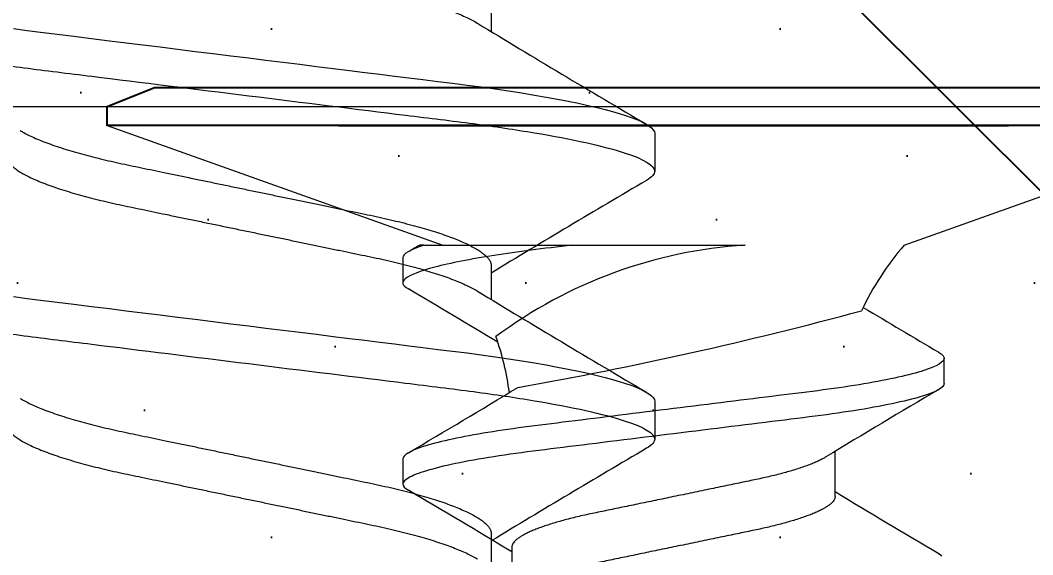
# Model space of a CAD drawing. Header units: inches. Extents: x 129892 to 140765, y 18172 to 24435.
# Drawn here: x 133308.43 to 133313.79, y 22527.21 to 22530.05 of the extents above; entities that cross this region are included whole.
import ezdxf

# ---------------------------------------------------------------- set-up
doc = ezdxf.new("R2010")
doc.units = ezdxf.units.IN
doc.header["$MEASUREMENT"] = 0
doc.header["$PDMODE"] = 66
doc.styles.add('EXCELSIOR', font='dim.shx', dxfattribs={"height": 45})
doc.dimstyles.new('EXCELSIOR', dxfattribs={"dimtxt": 50, "dimasz": 15, "dimexe": 20, "dimexo": 20, "dimgap": 10, "dimtad": 1, "dimdec": 0, "dimtxsty": 'EXCELSIOR', "dimblk": 'OBLIQUE', "dimcen": 2.5, "dimclrd": 1, "dimclre": 1, "dimclrt": 1, "dimadec": 0, "dimazin": 0, "dimtfac": 1, "dimtdec": 0, "dimtofl": 0, "dimtmove": 0, "dimatfit": 3, "dimfxl": 0, "dimlwd": 25, "dimarcsym": 0})

# ---------------------------------------------------------------- blocks, each defined once
blk = doc.blocks.new('A$C105D4D3B')
at = {"color": 251, "linetype": 'Continuous', "lineweight": 15}
for p, q in [((5.3382, 13.9176), (5.3382, 13.7375)), ((6.2042, 13.1976), (6.2042, 12.9976)), ((5.3382, 12.4976), (5.3382, 12.3175)), ((6.2042, 11.7776), (6.2042, 11.5776)), ((5.3382, 11.0776), (5.3382, 10.8975))]:
    blk.add_line(p, q, dxfattribs=at)
for points in [[(2.808, 13.7533), (2.879, 13.7437), (2.9511, 13.7344), (3.0379, 13.7236), (3.1277, 13.7124), (3.2206, 13.7009), (3.3163, 13.689), (3.4039, 13.6782), (3.4933, 13.6671), (3.5842, 13.6558), (3.6765, 13.6444), (3.7699, 13.6328), (3.8641, 13.6211), (3.9588, 13.6094), (4.0538, 13.5976), (4.1441, 13.5864), (4.2342, 13.5752), (4.3238, 13.5641), (4.4127, 13.5531), (4.5006, 13.5422), (4.5874, 13.5314), (4.668, 13.5214), (4.7473, 13.5116), (4.825, 13.502), (4.901, 13.4925), (4.9752, 13.4833), (5.0557, 13.4734), (5.1337, 13.4637), (5.2099, 13.454), (5.2849, 13.4439), (5.3584, 13.4336), (5.4301, 13.423), (5.4999, 13.4122), (5.5674, 13.4011), (5.6293, 13.3904), (5.6888, 13.3796), (5.7457, 13.3686), (5.7997, 13.3575), (5.8508, 13.3463), (5.8988, 13.3352), (5.9411, 13.3246), (5.9805, 13.314), (6.0167, 13.3035), (6.0498, 13.2931), (6.0798, 13.2827), (6.1094, 13.2713), (6.1349, 13.2601), (6.1564, 13.249), (6.1738, 13.2382), (6.1873, 13.2276), (6.1968, 13.2173), (6.2024, 13.2073), (6.2042, 13.1976), (6.2042, 13.1976)], [(2.808, 12.3333), (2.879, 12.3237), (2.9511, 12.3144), (3.0379, 12.3036), (3.1277, 12.2924), (3.2206, 12.2809), (3.3163, 12.269), (3.4039, 12.2582), (3.4933, 12.2471), (3.5842, 12.2358), (3.6765, 12.2244), (3.7699, 12.2128), (3.8641, 12.2011), (3.9588, 12.1894), (4.0538, 12.1776), (4.1441, 12.1664), (4.2342, 12.1552), (4.3238, 12.1441), (4.4127, 12.1331), (4.5006, 12.1222), (4.5874, 12.1114), (4.668, 12.1014), (4.7473, 12.0916), (4.825, 12.082), (4.901, 12.0725), (4.9752, 12.0633), (5.0557, 12.0534), (5.1337, 12.0437), (5.2099, 12.034), (5.2849, 12.0239), (5.3584, 12.0136), (5.4301, 12.003), (5.4999, 11.9922), (5.5674, 11.9811), (5.6293, 11.9704), (5.6888, 11.9596), (5.7457, 11.9486), (5.7997, 11.9375), (5.8508, 11.9263), (5.8988, 11.9152), (5.9411, 11.9046), (5.9805, 11.894), (6.0167, 11.8835), (6.0498, 11.8731), (6.0798, 11.8627), (6.1094, 11.8513), (6.1349, 11.8401), (6.1564, 11.829), (6.1738, 11.8182), (6.1873, 11.8076), (6.1968, 11.7973), (6.2024, 11.7873), (6.2042, 11.7776), (6.2042, 11.7776)]]:
    blk.add_lwpolyline(points, dxfattribs=at)
for centre, radius, start, end in [((38.3584, 68.1162), 63.6189, 238.655364, 239.595764), ((41.6033, -47.3776), 69.9674, 120.434483, 121.21919), ((38.3584, 66.6962), 63.6189, 238.655364, 239.595764), ((41.6033, -48.7976), 69.9674, 120.434483, 121.21919)]:
    blk.add_arc(centre, radius, start, end, dxfattribs=at)
for points, knots in [([(2.7695, 14.4976), (2.7698, 14.4935), (2.7705, 14.4852), (2.7762, 14.4723), (2.7854, 14.459), (2.7985, 14.4452), (2.8156, 14.4311), (2.8365, 14.4166), (2.8614, 14.4019), (2.8905, 14.3868), (2.9241, 14.3714), (2.9621, 14.3557), (3.0039, 14.34), (3.0492, 14.3245), (3.0977, 14.3091), (3.1484, 14.2943), (3.2008, 14.28), (3.2544, 14.2663), (3.3099, 14.2531), (3.3669, 14.2403), (3.4255, 14.228), (3.4859, 14.2155), (3.5485, 14.2025), (3.6144, 14.1888), (3.6833, 14.1745), (3.7552, 14.1596), (3.8285, 14.1444), (3.9029, 14.1289), (3.9782, 14.1133), (4.0527, 14.0978), (4.126, 14.0826), (4.1979, 14.0677), (4.2691, 14.0529), (4.3393, 14.0383), (4.4082, 14.024), (4.4754, 14.0101), (4.5408, 13.9965), (4.6051, 13.9831), (4.668, 13.9701), (4.7298, 13.9573), (4.7898, 13.9439), (4.8481, 13.9301), (4.9044, 13.9158), (4.9577, 13.9013), (5.0077, 13.8867), (5.0542, 13.8721), (5.0978, 13.8573), (5.1382, 13.8424), (5.1752, 13.8274), (5.2088, 13.8124), (5.2382, 13.7975), (5.2568, 13.7874), (5.2644, 13.7824), (5.2647, 13.7822)], [0, 0, 0, 0, 0.018809, 0.037876, 0.057178, 0.076688, 0.096379, 0.116219, 0.136178, 0.156223, 0.177278, 0.198351, 0.219402, 0.240393, 0.261284, 0.282037, 0.301688, 0.321151, 0.340399, 0.359407, 0.378167, 0.39704, 0.416165, 0.435519, 0.45601, 0.47669, 0.497523, 0.518473, 0.539501, 0.560569, 0.58068, 0.600757, 0.620765, 0.640672, 0.660445, 0.680053, 0.699467, 0.718661, 0.738503, 0.758141, 0.77801, 0.798146, 0.81852, 0.839101, 0.858909, 0.878842, 0.89887, 0.918958, 0.939072, 0.959178, 0.979242, 0.999229, 1, 1, 1, 1]), ([(1.9034, 13.7976), (1.9034, 13.7687), (1.9558, 13.7351), (2.1738, 13.6646), (2.3392, 13.6279), (2.6407, 13.5771), (2.7498, 13.5609), (2.9772, 13.5306), (3.0954, 13.5164), (3.4785, 13.4689), (3.7657, 13.4333), (4.3419, 13.3619), (4.6292, 13.3262), (5.0123, 13.2787), (5.1304, 13.2646), (5.3579, 13.2343), (5.4669, 13.218), (5.7685, 13.1673), (5.9339, 13.1306), (6.1519, 13.0601), (6.2042, 13.0265), (6.2042, 12.9976)], [0, 0, 0, 0, 0.125, 0.125, 0.25, 0.25, 0.3125, 0.3125, 0.375, 0.375, 0.5, 0.5, 0.625, 0.625, 0.6875, 0.6875, 0.75, 0.75, 0.875, 0.875, 1, 1, 1, 1]), ([(2.8432, 13.213), (2.8493, 13.2093), (2.8635, 13.2007), (2.8906, 13.1868), (2.9241, 13.1714), (2.9621, 13.1557), (3.0039, 13.14), (3.0492, 13.1245), (3.0977, 13.1091), (3.1484, 13.0943), (3.2008, 13.08), (3.2544, 13.0663), (3.3099, 13.0531), (3.3669, 13.0403), (3.4255, 13.028), (3.4859, 13.0155), (3.5485, 13.0025), (3.6144, 12.9888), (3.6833, 12.9745), (3.7552, 12.9596), (3.8285, 12.9444), (3.9029, 12.9289), (3.9782, 12.9133), (4.0527, 12.8978), (4.126, 12.8826), (4.1979, 12.8677), (4.2691, 12.8529), (4.3393, 12.8383), (4.4082, 12.824), (4.4754, 12.8101), (4.5408, 12.7965), (4.6051, 12.7831), (4.668, 12.7701), (4.7298, 12.7573), (4.7898, 12.7439), (4.8481, 12.7301), (4.9044, 12.7158), (4.9577, 12.7013), (5.0077, 12.6867), (5.0542, 12.6721), (5.0978, 12.6573), (5.1382, 12.6424), (5.1752, 12.6274), (5.2087, 12.6124), (5.2385, 12.5975), (5.2649, 12.5825), (5.2875, 12.5675), (5.3063, 12.5527), (5.3207, 12.5382), (5.3308, 12.5241), (5.3371, 12.5106), (5.3378, 12.5019), (5.3382, 12.4976)], [0, 0, 0, 0, 0.015022, 0.035067, 0.056123, 0.077196, 0.098247, 0.119238, 0.140129, 0.160884, 0.180534, 0.199997, 0.219246, 0.238254, 0.257015, 0.275888, 0.295014, 0.314368, 0.334859, 0.35554, 0.376373, 0.397323, 0.418352, 0.43942, 0.459532, 0.479609, 0.499618, 0.519525, 0.539298, 0.558906, 0.578321, 0.597515, 0.617358, 0.636996, 0.656865, 0.677001, 0.697376, 0.717957, 0.737765, 0.757699, 0.777727, 0.797816, 0.81793, 0.838037, 0.858101, 0.878088, 0.898909, 0.919573, 0.940046, 0.960295, 0.980289, 1, 1, 1, 1]), ([(2.7695, 13.0776), (2.7698, 13.0735), (2.7705, 13.0652), (2.7762, 13.0523), (2.7854, 13.039), (2.7985, 13.0252), (2.8156, 13.0111), (2.8365, 12.9966), (2.8614, 12.9819), (2.8905, 12.9668), (2.9241, 12.9514), (2.9621, 12.9357), (3.0039, 12.92), (3.0492, 12.9045), (3.0977, 12.8891), (3.1484, 12.8743), (3.2008, 12.86), (3.2544, 12.8463), (3.3099, 12.8331), (3.3669, 12.8203), (3.4255, 12.808), (3.4859, 12.7955), (3.5485, 12.7825), (3.6144, 12.7688), (3.6833, 12.7545), (3.7552, 12.7396), (3.8285, 12.7244), (3.9029, 12.7089), (3.9782, 12.6933), (4.0527, 12.6778), (4.126, 12.6626), (4.1979, 12.6477), (4.2691, 12.6329), (4.3393, 12.6183), (4.4082, 12.604), (4.4754, 12.5901), (4.5408, 12.5765), (4.6051, 12.5631), (4.668, 12.5501), (4.7298, 12.5373), (4.7898, 12.5239), (4.8481, 12.5101), (4.9044, 12.4958), (4.9577, 12.4813), (5.0077, 12.4667), (5.0542, 12.4521), (5.0978, 12.4373), (5.1382, 12.4224), (5.1752, 12.4074), (5.2088, 12.3924), (5.2382, 12.3775), (5.2568, 12.3674), (5.2644, 12.3624), (5.2647, 12.3622)], [0, 0, 0, 0, 0.018809, 0.037876, 0.057178, 0.076688, 0.096379, 0.116219, 0.136178, 0.156223, 0.177278, 0.198351, 0.219402, 0.240393, 0.261284, 0.282037, 0.301688, 0.321151, 0.340399, 0.359407, 0.378167, 0.39704, 0.416165, 0.435519, 0.45601, 0.47669, 0.497523, 0.518473, 0.539501, 0.560569, 0.58068, 0.600757, 0.620765, 0.640672, 0.660445, 0.680053, 0.699467, 0.718661, 0.738503, 0.758141, 0.77801, 0.798146, 0.81852, 0.839101, 0.858909, 0.878842, 0.89887, 0.918958, 0.939072, 0.959178, 0.979242, 0.999229, 1, 1, 1, 1]), ([(1.9034, 12.3776), (1.9034, 12.3487), (1.9558, 12.3151), (2.1738, 12.2446), (2.3392, 12.2079), (2.6407, 12.1571), (2.7498, 12.1409), (2.9772, 12.1106), (3.0954, 12.0964), (3.4785, 12.0489), (3.7657, 12.0133), (4.3419, 11.9419), (4.6292, 11.9062), (5.0123, 11.8587), (5.1304, 11.8446), (5.3579, 11.8143), (5.4669, 11.798), (5.7685, 11.7473), (5.9339, 11.7106), (6.1519, 11.6401), (6.2042, 11.6065), (6.2042, 11.5776)], [0, 0, 0, 0, 0.125, 0.125, 0.25, 0.25, 0.3125, 0.3125, 0.375, 0.375, 0.5, 0.5, 0.625, 0.625, 0.6875, 0.6875, 0.75, 0.75, 0.875, 0.875, 1, 1, 1, 1]), ([(2.8432, 11.793), (2.8493, 11.7893), (2.8635, 11.7807), (2.8906, 11.7668), (2.9241, 11.7514), (2.9621, 11.7357), (3.0039, 11.72), (3.0492, 11.7045), (3.0977, 11.6891), (3.1484, 11.6743), (3.2008, 11.66), (3.2544, 11.6463), (3.3099, 11.6331), (3.3669, 11.6203), (3.4255, 11.608), (3.4859, 11.5955), (3.5485, 11.5825), (3.6144, 11.5688), (3.6833, 11.5545), (3.7552, 11.5396), (3.8285, 11.5244), (3.9029, 11.5089), (3.9782, 11.4933), (4.0527, 11.4778), (4.126, 11.4626), (4.1979, 11.4477), (4.2691, 11.4329), (4.3393, 11.4183), (4.4082, 11.404), (4.4754, 11.3901), (4.5408, 11.3765), (4.6051, 11.3631), (4.668, 11.3501), (4.7298, 11.3373), (4.7898, 11.3239), (4.8481, 11.3101), (4.9044, 11.2958), (4.9577, 11.2813), (5.0077, 11.2667), (5.0542, 11.2521), (5.0978, 11.2373), (5.1382, 11.2224), (5.1752, 11.2074), (5.2087, 11.1924), (5.2385, 11.1775), (5.2649, 11.1625), (5.2875, 11.1475), (5.3063, 11.1327), (5.3207, 11.1182), (5.3308, 11.1041), (5.3371, 11.0906), (5.3378, 11.0819), (5.3382, 11.0776)], [0, 0, 0, 0, 0.015022, 0.035067, 0.056123, 0.077196, 0.098247, 0.119238, 0.140129, 0.160884, 0.180534, 0.199997, 0.219246, 0.238254, 0.257015, 0.275888, 0.295014, 0.314368, 0.334859, 0.35554, 0.376373, 0.397323, 0.418352, 0.43942, 0.459532, 0.479609, 0.499618, 0.519525, 0.539298, 0.558906, 0.578321, 0.597515, 0.617358, 0.636996, 0.656865, 0.677001, 0.697376, 0.717957, 0.737765, 0.757699, 0.777727, 0.797816, 0.81793, 0.838037, 0.858101, 0.878088, 0.898909, 0.919573, 0.940046, 0.960295, 0.980289, 1, 1, 1, 1]), ([(2.7695, 11.6576), (2.7698, 11.6535), (2.7705, 11.6452), (2.7762, 11.6323), (2.7854, 11.619), (2.7985, 11.6052), (2.8156, 11.5911), (2.8365, 11.5766), (2.8614, 11.5619), (2.8905, 11.5468), (2.9241, 11.5314), (2.9621, 11.5157), (3.0039, 11.5), (3.0492, 11.4845), (3.0977, 11.4691), (3.1484, 11.4543), (3.2008, 11.44), (3.2544, 11.4263), (3.3099, 11.4131), (3.3669, 11.4003), (3.4255, 11.388), (3.4859, 11.3755), (3.5485, 11.3625), (3.6144, 11.3488), (3.6833, 11.3345), (3.7552, 11.3196), (3.8285, 11.3044), (3.9029, 11.2889), (3.9782, 11.2733), (4.0527, 11.2578), (4.126, 11.2426), (4.1979, 11.2277), (4.2691, 11.2129), (4.3393, 11.1983), (4.4082, 11.184), (4.4754, 11.1701), (4.5408, 11.1565), (4.6051, 11.1431), (4.668, 11.1301), (4.7298, 11.1173), (4.7898, 11.1039), (4.8481, 11.0901), (4.9044, 11.0758), (4.9577, 11.0613), (5.0077, 11.0467), (5.0542, 11.0321), (5.0978, 11.0173), (5.1382, 11.0024), (5.1752, 10.9874), (5.2088, 10.9724), (5.2382, 10.9575), (5.2568, 10.9474), (5.2644, 10.9424), (5.2647, 10.9422)], [0, 0, 0, 0, 0.018809, 0.037876, 0.057178, 0.076688, 0.096379, 0.116219, 0.136178, 0.156223, 0.177278, 0.198351, 0.219402, 0.240393, 0.261284, 0.282037, 0.301688, 0.321151, 0.340399, 0.359407, 0.378167, 0.39704, 0.416165, 0.435519, 0.45601, 0.47669, 0.497523, 0.518473, 0.539501, 0.560569, 0.58068, 0.600757, 0.620765, 0.640672, 0.660445, 0.680053, 0.699467, 0.718661, 0.738503, 0.758141, 0.77801, 0.798146, 0.81852, 0.839101, 0.858909, 0.878842, 0.89887, 0.918958, 0.939072, 0.959178, 0.979242, 0.999229, 1, 1, 1, 1])]:
    blk.add_open_spline(points, degree=3, knots=knots, dxfattribs=at)
for points in [[(6.2042, 12.9976), (6.2042, 12.9825), (6.1903, 12.9661), (6.1611, 12.9489)], [(6.2042, 11.5776), (6.2042, 11.5625), (6.1903, 11.5461), (6.1611, 11.5289)]]:
    blk.add_open_spline(points, degree=3, dxfattribs=at)
blk = doc.blocks.new('A$C1EDE62C1')
at = {"color": 7, "linetype": 'Continuous', "lineweight": 15}
blk.add_line((10.25, 4.6), (54.25, 4.6), dxfattribs=at)
blk = doc.blocks.new('A$C47B607A2')
at = {"color": 7, "linetype": 'Continuous', "lineweight": 15}
for p, q in [((0.0001, 11.7997), (1.7775, 11.165)), ((4.2227, 11.165), (6.0001, 11.7997)), ((1.6787, 11.165), (1.6536, 11.165)), ((1.6787, 11.165), (2.4625, 11.165)), ((2.4625, 11.165), (3.3794, 11.165)), ((1.5665, 11.0984), (1.5665, 10.965)), ((4.4337, 10.4317), (4.4337, 10.565)), ((1.5665, 10.0317), (1.5665, 9.8984)), ((3.8563, 9.8317), (3.8563, 10.0719)), ((2.1438, 9.565), (2.1438, 9.3249))]:
    blk.add_line(p, q, dxfattribs=at)
blk.add_lwpolyline([(0.2501, 11.9997), (5.7501, 11.9997), (6.0001, 11.8997), (6.0001, 11.7997), (0.0001, 11.7997), (0.0001, 11.8997)], close=True)
blk.add_lwpolyline([(1.2258, 11.7997), (4.7744, 11.7997)])
at = {"color": 7, "linetype": 'Continuous', "lineweight": 15, "flags": 128}
blk.add_lwpolyline([(4.4046, 9.5309), (4.4134, 9.5254), (4.4224, 9.5184)], dxfattribs=at)
at = {"color": 7, "linetype": 'Continuous', "lineweight": 15}
for centre, radius, start, end in [((-37.3028, 77.1552), 76.6308, 300.504465, 300.554964), ((3.539, 8.6906), 2.4796, 93.6914, 126.6294), ((5.3499, 10.1852), 1.4935, 139, 154.9602), ((-24.2285, -32.9903), 50.9518, 58.92718, 59.54714), ((-1.4926, 31.1148), 21.0267, 280.04498, 285.13325), ((32.5871, 58.502), 55.5795, 239.05279, 239.53166), ((0.6503, 10.1852), 1.4935, 7.6247, 19.3637), ((-20.8243, 48.2476), 44.2788, 300.41969, 301.29327), ((25.8688, -26.179), 42.4107, 120.40421, 121.34466), ((-21.7523, -29.8817), 46.0975, 58.7762, 59.57012), ((27.7534, 49.28), 46.0993, 238.77622, 239.5701)]:
    blk.add_arc(centre, radius, start, end, dxfattribs=at)
for points, knots in [([(2.4625, 11.165), (2.31, 11.1461), (2.1743, 11.1298), (1.9253, 11.0907), (1.8169, 11.0694), (1.6558, 11.0271), (1.6032, 11.0062), (1.5575, 10.9684), (1.5621, 10.9521), (1.5953, 10.9325)], [0, 0, 0, 0, 0.25, 0.25, 0.5, 0.5, 0.75, 0.75, 1, 1, 1, 1]), ([(4.4046, 10.5976), (4.4077, 10.5957), (4.4147, 10.5915), (4.4228, 10.585), (4.4291, 10.5782), (4.433, 10.5715), (4.4335, 10.5672), (4.4337, 10.565)], [0, 0, 0, 0, 0.162479, 0.37481, 0.585282, 0.79373, 1, 1, 1, 1]), ([(4.4337, 10.565), (4.4337, 10.5458), (4.3988, 10.5234), (4.2535, 10.4764), (4.1432, 10.4519), (3.9422, 10.4181), (3.8695, 10.4073), (3.7178, 10.387), (3.6391, 10.3776), (3.3836, 10.3459), (3.1922, 10.3222), (2.808, 10.2746), (2.6165, 10.2508), (2.3611, 10.2191), (2.2824, 10.2097), (2.1307, 10.1895), (2.058, 10.1787), (1.857, 10.1448), (1.7467, 10.1204), (1.6014, 10.0734), (1.5665, 10.051), (1.5665, 10.0317)], [0, 0, 0, 0, 0.125, 0.125, 0.25, 0.25, 0.3125, 0.3125, 0.375, 0.375, 0.5, 0.5, 0.625, 0.625, 0.6875, 0.6875, 0.75, 0.75, 0.875, 0.875, 1, 1, 1, 1]), ([(4.4337, 10.4317), (4.4337, 10.4112), (4.3939, 10.3871), (4.2289, 10.3368), (4.1042, 10.3108), (3.8067, 10.2638), (3.6407, 10.2445), (3.2621, 10.1975), (3.0526, 10.1716), (2.6467, 10.1212), (2.4518, 10.0971), (2.1205, 10.056), (1.9656, 10.0319), (1.724, 9.9816), (1.6387, 9.9556), (1.5562, 9.9086), (1.5556, 9.8893), (1.5953, 9.8659)], [0, 0, 0, 0, 0.125, 0.125, 0.25, 0.25, 0.375, 0.375, 0.5, 0.5, 0.625, 0.625, 0.75, 0.75, 0.875, 0.875, 1, 1, 1, 1]), ([(3.8072, 10.042), (3.8031, 10.0395), (3.7937, 10.0338), (3.7756, 10.0245), (3.7533, 10.0143), (3.7279, 10.0038), (3.7001, 9.9933), (3.6699, 9.983), (3.6375, 9.9727), (3.6037, 9.9628), (3.5688, 9.9533), (3.533, 9.9442), (3.496, 9.9354), (3.4581, 9.9268), (3.419, 9.9187), (3.3787, 9.9103), (3.337, 9.9017), (3.2931, 9.8925), (3.2471, 9.883), (3.1992, 9.8731), (3.1503, 9.8629), (3.1007, 9.8526), (3.0505, 9.8422), (3.0009, 9.8319), (2.952, 9.8217), (2.904, 9.8118), (2.8566, 9.8019), (2.8098, 9.7922), (2.7639, 9.7827), (2.719, 9.7734), (2.6754, 9.7643), (2.6326, 9.7554), (2.5906, 9.7467), (2.5494, 9.7382), (2.5095, 9.7293), (2.4706, 9.7201), (2.433, 9.7105), (2.3975, 9.7009), (2.3642, 9.6911), (2.3332, 9.6814), (2.3041, 9.6715), (2.2772, 9.6616), (2.2525, 9.6516), (2.2302, 9.6416), (2.2103, 9.6316), (2.1927, 9.6217), (2.1776, 9.6117), (2.1651, 9.6018), (2.1555, 9.5921), (2.1488, 9.5827), (2.1446, 9.5737), (2.1441, 9.5679), (2.1438, 9.565)], [0, 0, 0, 0, 0.015027, 0.035073, 0.056128, 0.077201, 0.098252, 0.119243, 0.140134, 0.160888, 0.180539, 0.200002, 0.21925, 0.238259, 0.257019, 0.275892, 0.295017, 0.314372, 0.334863, 0.355543, 0.376377, 0.397327, 0.418355, 0.439423, 0.459535, 0.479612, 0.49962, 0.519527, 0.5393, 0.558909, 0.578323, 0.597517, 0.61736, 0.636998, 0.656867, 0.677003, 0.697377, 0.717959, 0.737767, 0.757701, 0.777729, 0.797817, 0.817931, 0.838038, 0.858101, 0.878089, 0.89891, 0.919574, 0.940047, 0.960295, 0.980289, 1, 1, 1, 1]), ([(3.8563, 9.8317), (3.8561, 9.829), (3.8557, 9.8235), (3.8519, 9.8149), (3.8457, 9.806), (3.837, 9.7968), (3.8256, 9.7874), (3.8116, 9.7777), (3.7951, 9.7679), (3.7756, 9.7579), (3.7533, 9.7476), (3.7279, 9.7371), (3.7001, 9.7267), (3.6699, 9.7163), (3.6375, 9.7061), (3.6037, 9.6962), (3.5688, 9.6867), (3.533, 9.6775), (3.496, 9.6687), (3.4581, 9.6602), (3.419, 9.652), (3.3787, 9.6437), (3.337, 9.635), (3.2931, 9.6259), (3.2471, 9.6163), (3.1992, 9.6064), (3.1503, 9.5962), (3.1007, 9.5859), (3.0505, 9.5755), (3.0009, 9.5652), (2.952, 9.5551), (2.904, 9.5451), (2.8566, 9.5353), (2.8098, 9.5255), (2.7639, 9.516), (2.719, 9.5067), (2.6754, 9.4976), (2.6326, 9.4887), (2.5906, 9.48), (2.5494, 9.4715), (2.5095, 9.4626), (2.4706, 9.4534), (2.433, 9.4439), (2.3975, 9.4342), (2.3642, 9.4245), (2.3332, 9.4147), (2.3041, 9.4049), (2.2772, 9.3949), (2.2525, 9.3849), (2.2301, 9.3749), (2.2105, 9.365), (2.1981, 9.3583), (2.193, 9.3549), (2.1928, 9.3548)], [0, 0, 0, 0, 0.018809, 0.037876, 0.057178, 0.076688, 0.096379, 0.116219, 0.136178, 0.156223, 0.177278, 0.198351, 0.219402, 0.240393, 0.261284, 0.282037, 0.301688, 0.321151, 0.340399, 0.359407, 0.378167, 0.39704, 0.416165, 0.435519, 0.45601, 0.47669, 0.497523, 0.518473, 0.539501, 0.560569, 0.58068, 0.600757, 0.620765, 0.640672, 0.660445, 0.680053, 0.699467, 0.718661, 0.738503, 0.758141, 0.77801, 0.798146, 0.81852, 0.839101, 0.858909, 0.878842, 0.89887, 0.918958, 0.939072, 0.959178, 0.979242, 0.999229, 1, 1, 1, 1])]:
    blk.add_open_spline(points, degree=3, knots=knots, dxfattribs=at)
blk.add_open_spline([(1.6787, 11.165), (1.6029, 11.141), (1.5665, 11.118), (1.5665, 11.0984)], degree=3, dxfattribs=at)
blk = doc.blocks.new('_OBLIQUE')
at = {"color": 0, "linetype": 'ByBlock'}
blk.add_line((-0.5, -0.5), (0.5, 0.5), dxfattribs=at)
blk = doc.blocks.new('*D168')
at = {"color": 1, "lineweight": -2}
for p, q in [((133779.4704, 23003.9557), (133852.939, 22930.4871)), ((133309.2444, 22533.7297), (133382.713, 22460.2611))]:
    blk.add_line(p, q, dxfattribs=at)
at = {"color": 1, "lineweight": 25}
blk.add_line((133368.5708, 22474.4032), (133838.7968, 22944.6292), dxfattribs=at)
at = {"layer": 'Defpoints', "color": 0}
for p in [(133765.3283, 23018.0978), (133838.7968, 22944.6292), (133295.1022, 22547.8718)]:
    blk.add_point(p, dxfattribs=at)
at = {"color": 1, "lineweight": 25, "xscale": 15, "yscale": 15, "zscale": 15}
for p, rotation in [((133838.7968, 22944.6292), 44.99999999955784), ((133368.5708, 22474.4032), 224.9999999995578)]:
    blk.add_blockref('_OBLIQUE', p, dxfattribs=dict(at, rotation=rotation))
at = {"color": 1, "insert": (133580.7029, 22732.4972), "char_height": 45, "attachment_point": 5, "rotation": 45, "style": 'EXCELSIOR'}
blk.add_mtext('665', dxfattribs=at)

msp = doc.modelspace()

# ---------------------------------------------------------------- hatches: boundary and pattern name
h = msp.add_hatch()
h.set_pattern_fill('DOTS', color=251, scale=0.6, angle=315)
h.set_pattern_definition([(315, (-200744.9914, 159224.7642), (1.0102788136, 0.3367596045), [0, -0.9525])])
h.paths.add_polyline_path([(133318.1396, 22530.9888), (133318.1396, 22524.9888), (133301.1396, 22524.9888), (133301.1396, 22530.9888)])

# ---------------------------------------------------------------- block references
for name, p in [('A$C1EDE62C1', (133276.8896, 22524.9888)), ('A$C105D4D3B', (133305.5857, 22516.2482)), ('A$C47B607A2', (133308.8895, 22517.6891))]:
    msp.add_blockref(name, p)

# ---------------------------------------------------------------- dimensions: what is measured, and where the dimension line sits
dim = msp.add_linear_dim(base=(133838.7968, 22944.6292), p1=(133295.1022, 22547.8718), p2=(133765.3283, 23018.0978), angle=45, dimstyle='EXCELSIOR')
dim.commit()
dim.dimension.update_dxf_attribs({"geometry": '*D168', "text_midpoint": (133580.7029, 22732.4972)})

doc.saveas('drawing.dxf')
